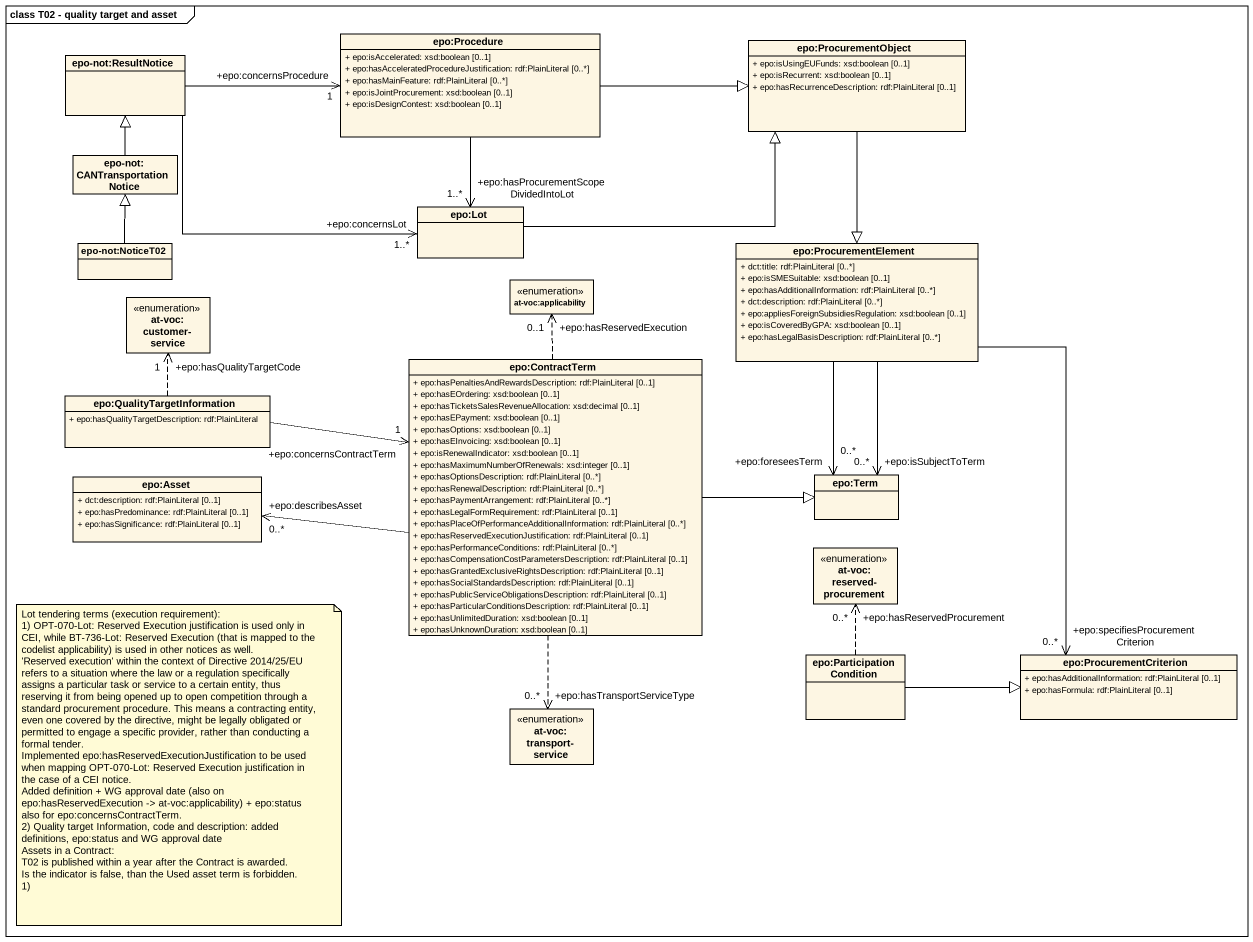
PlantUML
@startuml
mainframe class T02 - quality target and asset
hide circle
hide empty members
skinparam classAttributeIconSize 0
class "epo-not:ResultNotice" as epo_not_ResultNotice
class "epo:Procedure" as epo_Procedure {
  + epo:isAccelerated: xsd:boolean [0..1]
  + epo:hasAcceleratedProcedureJustification: rdf:PlainLiteral [0..*]
  + epo:hasMainFeature: rdf:PlainLiteral [0..*]
  + epo:isJointProcurement: xsd:boolean [0..1]
  + epo:isDesignContest: xsd:boolean [0..1]
}
class "epo:ProcurementObject" as epo_ProcurementObject {
  + epo:isUsingEUFunds: xsd:boolean [0..1]
  + epo:isRecurrent: xsd:boolean [0..1]
  + epo:hasRecurrenceDescription: rdf:PlainLiteral [0..1]
}
class "epo-not:CANTransportationNotice" as epo_not_CANTransportationNot
class "epo:Lot" as epo_Lot
class "epo-not:NoticeT02" as epo_not_NoticeT02
class "epo:ProcurementElement" as epo_ProcurementElement {
  + dct:title: rdf:PlainLiteral [0..*]
  + epo:isSMESuitable: xsd:boolean [0..1]
  + epo:hasAdditionalInformation: rdf:PlainLiteral [0..*]
  + dct:description: rdf:PlainLiteral [0..*]
  + epo:appliesForeignSubsidiesRegulation: xsd:boolean [0..1]
  + epo:isCoveredByGPA: xsd:boolean [0..1]
  + epo:hasLegalBasisDescription: rdf:PlainLiteral [0..*]
}
enum "at-voc:customer-service" as at_voc_customer_service
enum "at-voc:applicability" as at_voc_applicability
class "epo:ContractTerm" as epo_ContractTerm {
  + epo:hasPenaltiesAndRewardsDescription: rdf:PlainLiteral [0..1]
  + epo:hasEOrdering: xsd:boolean [0..1]
  + epo:hasTicketsSalesRevenueAllocation: xsd:decimal [0..1]
  + epo:hasEPayment: xsd:boolean [0..1]
  + epo:hasOptions: xsd:boolean [0..1]
  + epo:hasEInvoicing: xsd:boolean [0..1]
  + epo:isRenewalIndicator: xsd:boolean [0..1]
  + epo:hasMaximumNumberOfRenewals: xsd:integer [0..1]
  + epo:hasOptionsDescription: rdf:PlainLiteral [0..*]
  + epo:hasRenewalDescription: rdf:PlainLiteral [0..*]
  + epo:hasPaymentArrangement: rdf:PlainLiteral [0..*]
  + epo:hasLegalFormRequirement: rdf:PlainLiteral [0..1]
  + epo:hasPlaceOfPerformanceAdditionalInformation: rdf:PlainLiteral [0..*]
  + epo:hasReservedExecutionJustification: rdf:PlainLiteral [0..1]
  + epo:hasPerformanceConditions: rdf:PlainLiteral [0..*]
  + epo:hasCompensationCostParametersDescription: rdf:PlainLiteral [0..1]
  + epo:hasGrantedExclusiveRightsDescription: rdf:PlainLiteral [0..1]
  + epo:hasSocialStandardsDescription: rdf:PlainLiteral [0..1]
  + epo:hasPublicServiceObligationsDescription: rdf:PlainLiteral [0..1]
  + epo:hasParticularConditionsDescription: rdf:PlainLiteral [0..1]
  + epo:hasUnlimitedDuration: xsd:boolean [0..1]
  + epo:hasUnknownDuration: xsd:boolean [0..1]
}
class "epo:QualityTargetInformation" as epo_QualityTargetInformation {
  + epo:hasQualityTargetDescription: rdf:PlainLiteral
}
class "epo:Asset" as epo_Asset {
  + dct:description: rdf:PlainLiteral [0..1]
  + epo:hasPredominance: rdf:PlainLiteral [0..1]
  + epo:hasSignificance: rdf:PlainLiteral [0..1]
}
class "epo:Term" as epo_Term
enum "at-voc:reserved-procurement" as at_voc_reserved_procurement
class "epo:ParticipationCondition" as epo_ParticipationCondition
class "epo:ProcurementCriterion" as epo_ProcurementCriterion {
  + epo:hasAdditionalInformation: rdf:PlainLiteral [0..1]
  + epo:hasFormula: rdf:PlainLiteral [0..1]
}
enum "at-voc:transport-service" as at_voc_transport_service
epo_not_ResultNotice -right-> "+epo:concernsProcedure\n1" epo_Procedure
epo_not_ResultNotice -right-> "+epo:concernsLot\n1..*" epo_Lot
epo_Procedure -right-|> epo_ProcurementObject
epo_Procedure --> "+epo:hasProcurementScopeDividedIntoLot\n1..*" epo_Lot
epo_ProcurementObject --|> epo_ProcurementElement
epo_not_CANTransportationNot -up-|> epo_not_ResultNotice
epo_Lot -right-|> epo_ProcurementObject
epo_not_NoticeT02 -up-|> epo_not_CANTransportationNot
epo_ProcurementElement --> "+epo:isSubjectToTerm\n0..*" epo_Term
epo_ProcurementElement --> "+epo:foreseesTerm\n0..*" epo_Term
epo_ProcurementElement --> "+epo:specifiesProcurementCriterion\n0..*" epo_ProcurementCriterion
epo_ContractTerm .up.> "+epo:hasReservedExecution\n0..1" at_voc_applicability
epo_ContractTerm -left-> "+epo:describesAsset\n0..*" epo_Asset
epo_ContractTerm -right-|> epo_Term
epo_ContractTerm ..> "+epo:hasTransportServiceType\n0..*" at_voc_transport_service
epo_QualityTargetInformation .up.> "+epo:hasQualityTargetCode\n1" at_voc_customer_service
epo_QualityTargetInformation -right-> "+epo:concernsContractTerm\n1" epo_ContractTerm
epo_ParticipationCondition .up.> "+epo:hasReservedProcurement\n0..*" at_voc_reserved_procurement
epo_ParticipationCondition -right-|> epo_ProcurementCriterion
note as N1
  Lot tendering terms (execution requirement):
  1) OPT-070-Lot: Reserved Execution justification is used only in CEI, while BT-736-Lot: Reserved Execution (that is mapped to the codelist applicability) is used in other notices as well.
  ~'Reserved execution' within the context of Directive 2014/25/EU refers to a situation where the law or a regulation specifically assigns a particular task or service to a certain entity, thus reserving it from being opened up to open competition through a standard procurement procedure. This means a contracting entity, even one covered by the directive, might be legally obligated or permitted to engage a specific provider, rather than conducting a formal tender.
  Implemented epo:hasReservedExecutionJustification to be used when mapping OPT-070-Lot: Reserved Execution justification in the case of a CEI notice.
  Added definition + WG approval date (also on epo:hasReservedExecution -> at-voc:applicability) + epo:status
  also for epo:concernsContractTerm.
  2) Quality target Information, code and description: added definitions, epo:status and WG approval date
  Assets in a Contract:
  T02 is published within a year after the Contract is awarded.
  Is the indicator is false, than the Used asset term is forbidden.
  1)
end note
@enduml
